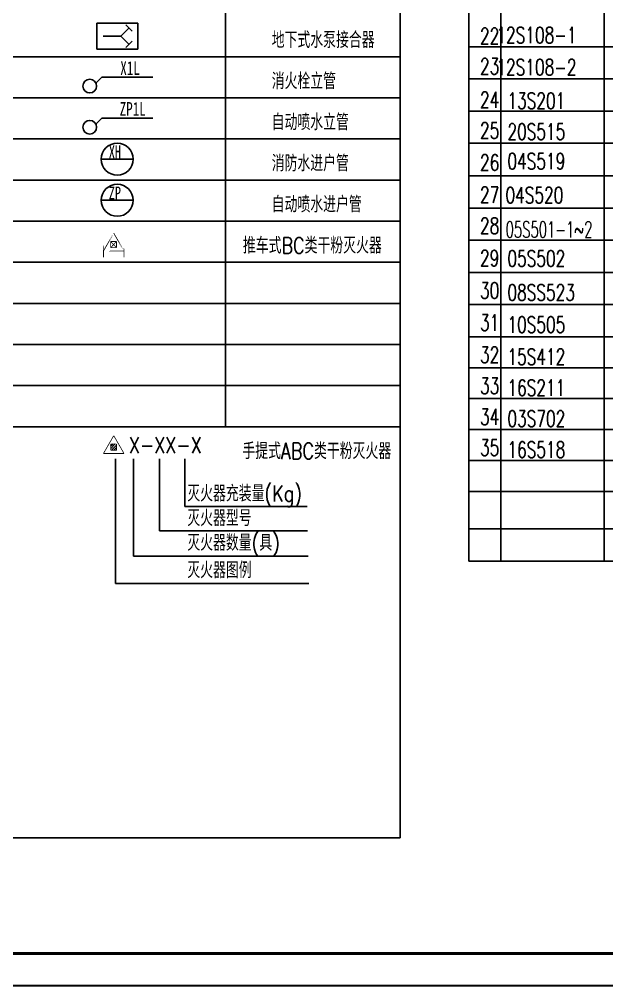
# Model space of a CAD drawing. Extents: x 27938 to 1507990, y 110129 to 923079.
# Drawn here: x 533486 to 551754, y 660457 to 690493 of the extents above; entities that cross this region are included whole.
import ezdxf
from ezdxf.enums import TextEntityAlignment as Align

# ---------------------------------------------------------------- set-up
doc = ezdxf.new("R2010")
doc.units = 0
doc.header["$LTSCALE"] = 1000
doc.header["$MEASUREMENT"] = 0
doc.layers.add('0s-水标注', color=7, linetype='Continuous')
doc.layers.add('图框', color=140, linetype='Continuous')
doc.layers.add('yichutu', color=7, linetype='Continuous', true_color=0xffffff, plot=False)
doc.styles.add('HZ', font='txt', dxfattribs={"bigfont": 'hztxt'})
doc.styles.add('ST', font='', dxfattribs={"width": 0.8})
doc.styles.get('ST').set_extended_font_data('SimSun')

# ---------------------------------------------------------------- blocks, each defined once
blk = doc.blocks.new('TK')
at = {"layer": '图框'}
blk.add_lwpolyline([(465375, 548714), (549475, 548714), (549475, 489314), (465375, 489314)], close=True, dxfattribs=at)
blk.add_lwpolyline([(465375, 548714), (549475, 548714), (549475, 489314), (465375, 489314)], close=True, dxfattribs=at)
at = {"layer": '图框', "const_width": 100}
blk.add_lwpolyline([(548475, 490314), (548475, 547714), (467875, 547714), (467875, 490314)], close=True, dxfattribs=at)
blk = doc.blocks.new('yct-841-594-84100-59399.9999999999-100-1000.0')
at = {"layer": 'yichutu', "color": 7, "true_color": 0xffffff}
blk.add_lwpolyline([(0, 0), (0, 59400), (84100, 59400), (84100, 0)], close=True, dxfattribs=at)

msp = doc.modelspace()

# ---------------------------------------------------------------- hatches: boundary and pattern name
at = {"layer": '0s-水标注'}
h = msp.add_hatch(dxfattribs=at)
h.set_pattern_fill('普通砖', color=256, scale=42, style=0)
h.set_pattern_definition([(45, (495766.19, 644979.02), (-37.123106, 37.123106), [])])
h.paths.add_polyline_path([(536327, 677294), (536327, 677102.9), (536507.7, 677102.9), (536507.7, 677294)])

# ---------------------------------------------------------------- linework, layer by layer
at = {"layer": '0s-水标注', "ltscale": 1.5}
for p, q in [((539903.3, 677828.8), (539903.3, 713006.8)), ((545334.8, 665048.8), (545334.8, 713006.8)), ((535891.8, 690378.1), (537169.8, 690378.1)), ((535891.8, 690378.1), (535891.8, 689561.5)), ((536796, 690321.2), (536996.8, 690120.4)), ((537169.8, 690378.1), (537169.8, 689561.5)), ((536645.4, 689969.8), (536896.4, 690220.8)), ((536645.4, 689969.8), (536896.4, 689718.8)), ((536796, 689618.4), (536996.8, 689819.2)), ((537169.8, 689561.5), (535891.8, 689561.5)), ((496214.8, 689330.8), (545334.8, 689330.8)), ((535865.7, 688512.8), (536051, 688698.2)), ((536051, 688698.2), (537636, 688698.2)), ((496214.8, 688052.8), (545334.8, 688052.8)), ((535865.7, 687234.8), (536051, 687420.2)), ((536051, 687420.2), (537636, 687420.2)), ((496214.8, 686774.8), (545334.8, 686774.8)), ((536033.8, 686146.9), (537027.8, 686146.9)), ((496214.8, 685496.8), (545334.8, 685496.8)), ((536033.8, 684868.9), (537027.8, 684868.9)), ((496214.8, 684218.8), (545334.8, 684218.8)), ((496214.8, 682940.8), (545334.8, 682940.8)), ((496214.8, 681662.8), (545334.8, 681662.8)), ((496214.8, 680384.8), (545334.8, 680384.8)), ((496214.8, 679106.8), (545334.8, 679106.8)), ((496214.8, 677828.8), (545334.8, 677828.8)), ((496214.8, 677828.8), (545334.8, 677828.8)), ((536482.2, 676829.4), (536482.2, 672954.5)), ((537041, 676829.4), (537041, 673803.9)), ((537842.5, 676829.4), (537842.5, 674591)), ((538633.7, 676829.4), (538633.7, 675350.8)), ((538633.7, 675350.8), (542438.5, 675350.8)), ((537842.5, 674591), (542452.7, 674591)), ((537041, 673803.9), (542466.9, 673803.9)), ((536482.2, 672954.5), (542495.3, 672954.5)), ((496214.8, 665048.8), (545334.8, 665048.8))]:
    msp.add_line(p, q, dxfattribs=at)
at = {"layer": '0s-水标注'}
for p, q in [((547462.9, 713006.8), (547462.9, 673650.9)), ((548462.9, 673650.9), (548462.9, 713006.8)), ((551672.9, 673650.9), (551672.9, 713006.8)), ((564962.9, 689640.8), (547462.9, 689640.8)), ((564962.9, 688640.8), (547462.9, 688640.8)), ((564962.9, 687640.8), (547462.9, 687640.8)), ((564962.9, 686640.8), (547462.9, 686640.8)), ((564962.9, 685633.8), (547462.9, 685633.8)), ((564962.9, 684626.8), (547462.9, 684626.8)), ((564962.9, 683633.8), (547462.9, 683633.8)), ((564962.9, 682626.8), (547462.9, 682626.8)), ((564962.9, 681626.8), (547462.9, 681626.8)), ((564962.9, 680626.8), (547462.9, 680626.8)), ((564962.9, 679664.9), (547462.9, 679664.9)), ((564962.9, 679664.9), (547462.9, 679664.9)), ((564962.9, 678702.9), (547462.9, 678702.9)), ((564962.9, 678702.9), (547462.9, 678702.9)), ((564962.9, 677741), (547462.9, 677741)), ((564962.9, 677741), (547462.9, 677741)), ((564962.9, 676779), (547462.9, 676779)), ((564962.9, 676779), (547462.9, 676779)), ((564962.9, 675817.1), (547462.9, 675817.1)), ((564962.9, 675817.1), (547462.9, 675817.1)), ((564962.9, 674657.9), (547462.9, 674657.9)), ((564962.9, 673650.9), (547462.9, 673650.9))]:
    msp.add_line(p, q, dxfattribs=at)
at = {"layer": '0s-水标注', "ltscale": 1.5, "const_width": 50}
msp.add_lwpolyline([(536091.1, 689969.8), (536645.4, 689969.8)], dxfattribs=at)
at = {"layer": '0s-水标注', "const_width": 25}
for points in [[(536422.4, 683846.5), (536102.9, 683293.1)], [(536741.9, 683293.1), (536422.4, 683846.5)], [(536102.9, 683485.8), (536102.9, 683100.4)], [(536741.9, 683485.8), (536741.9, 683100.4)], [(536102.9, 683293.1), (536741.9, 683293.1)]]:
    msp.add_lwpolyline(points, close=True, dxfattribs=at)
at = {"layer": '0s-水标注'}
for points, const_width in [([(536327, 683396.9), (536327, 683588)], 24), ([(536327, 683588), (536507.7, 683588)], 24), ([(536327, 683588), (536507.7, 683396.9)], 24), ([(536507.7, 683588), (536327, 683396.9)], 24), ([(536507.7, 683396.9), (536327, 683396.9)], 24), ([(536507.7, 683588), (536507.7, 683396.9)], 24), ([(536422.4, 677552.5), (536102.9, 676999.1)], 24), ([(536741.9, 676999.1), (536422.4, 677552.5)], 24), ([(536327, 677294), (536507.7, 677294)], 24), ([(536327, 677102.9), (536327, 677294)], 24), ([(536507.7, 677102.9), (536327, 677102.9)], 24), ([(536507.7, 677294), (536507.7, 677102.9)], 24), ([(536102.9, 676999.1), (536741.9, 676999.1)], 36)]:
    msp.add_lwpolyline(points, dxfattribs=dict(at, const_width=const_width))
at = {"layer": '0s-水标注', "ltscale": 1.5}
for centre, radius in [((535674.5, 688418.9), 213), ((535674.5, 687140.9), 213), ((536530.8, 686146.9), 497), ((536530.8, 684868.9), 497)]:
    msp.add_circle(centre, radius, dxfattribs=at)

# ---------------------------------------------------------------- block references
msp.add_blockref('TK', (26661.9, 171143.3))
at = {"layer": 'yichutu'}
msp.add_blockref('yct-841-594-84100-59399.9999999999-100-1000.0', (492036.9, 660457), dxfattribs=at)

# ---------------------------------------------------------------- texts
at = {"layer": '0s-水标注', "color": 0, "style": 'HZ'}
for s, width, p in [('12S108-1', 0.7, (549569.2, 690003.8)), ('12S108-2', 0.7, (549569.2, 689003.8)), ('05S501-1~2', 0.6, (549961.7, 683962.8))]:
    msp.add_text(s, height=500, dxfattribs=dict(at, width=width)).set_placement(p, align=Align.MIDDLE)
at = {"layer": '0s-水标注', "style": 'HZ', "width": 0.8}
for s, p in [('地下式水泵接合器', (541335.3, 689602.8)), ('消火栓立管', (541335.3, 688322.6)), ('自动喷水立管', (541335.3, 687046.8)), ('消防水进户管', (541335.3, 685768.8)), ('自动喷水进户管', (541335.3, 684490.8)), ('推车式BC类干粉灭火器', (540439.6, 683212.8)), ('X-XX-X', (536896.1, 677010.5)), ('手提式ABC类干粉灭火器', (540422.7, 676825)), ('灭火器充装量(Kg)', (538710.8, 675505.8)), ('灭火器型号', (538710.8, 674739.8)), ('灭火器数量(具)', (538710.8, 673973.8)), ('灭火器图例', (538710.8, 673122.7))]:
    msp.add_text(s, height=500, rotation=0, dxfattribs=at).set_placement(p)
at = {"layer": '0s-水标注', "color": 0, "style": 'HZ', "width": 0.7}
for s, p in [('22', (547815.1, 689726.2)), ('23', (547815.1, 688783.1)), ('24', (547815.1, 687740.2)), ('13S201', (548667.2, 687713.2)), ('25', (547815.1, 686790.1)), ('20S515', (548667.2, 686751.3)), ('26', (547815.1, 685790.1)), ('04S519', (548667.2, 685831.9)), ('27', (547815.1, 684790.1)), ('04S520', (548606.7, 684779)), ('28', (547815.1, 683828.1))]:
    msp.add_text(s, height=500, dxfattribs=at).set_placement(p)
at = {"layer": '0s-水标注', "ltscale": 1.5, "style": 'ST', "width": 0.7}
for s, height, p in [('X1L', 426, (536625.6, 688765.3)), ('ZP1L', 426, (536606.7, 687496.4)), ('XH', 397.6, (536269.5, 686176.7)), ('ZP', 397.6, (536269.5, 684898.7))]:
    msp.add_text(s, height=height, dxfattribs=at).set_placement(p)
at = {"layer": '0s-水标注', "style": 'HZ', "width": 0.7}
for s, p in [('29', (547815.1, 682821.1)), ('05S502', (548667.2, 682807.8)), ('30', (547815.1, 681814.1)), ('08SS523', (548667.2, 681753.8)), ('31', (547815.1, 680814.1)), ('10S505', (548667.2, 680753.8)), ('32', (547815.1, 679814.1)), ('15S412', (548667.2, 679753.8)), ('33', (547815.1, 678852.2)), ('16S211', (548667.2, 678791.9)), ('34', (547815.1, 677890.2)), ('03S702', (548667.2, 677829.9)), ('35', (547815.1, 676928.3)), ('16S518', (548667.2, 676868))]:
    msp.add_text(s, height=500, dxfattribs=at).set_placement(p)

doc.saveas('drawing.dxf')
